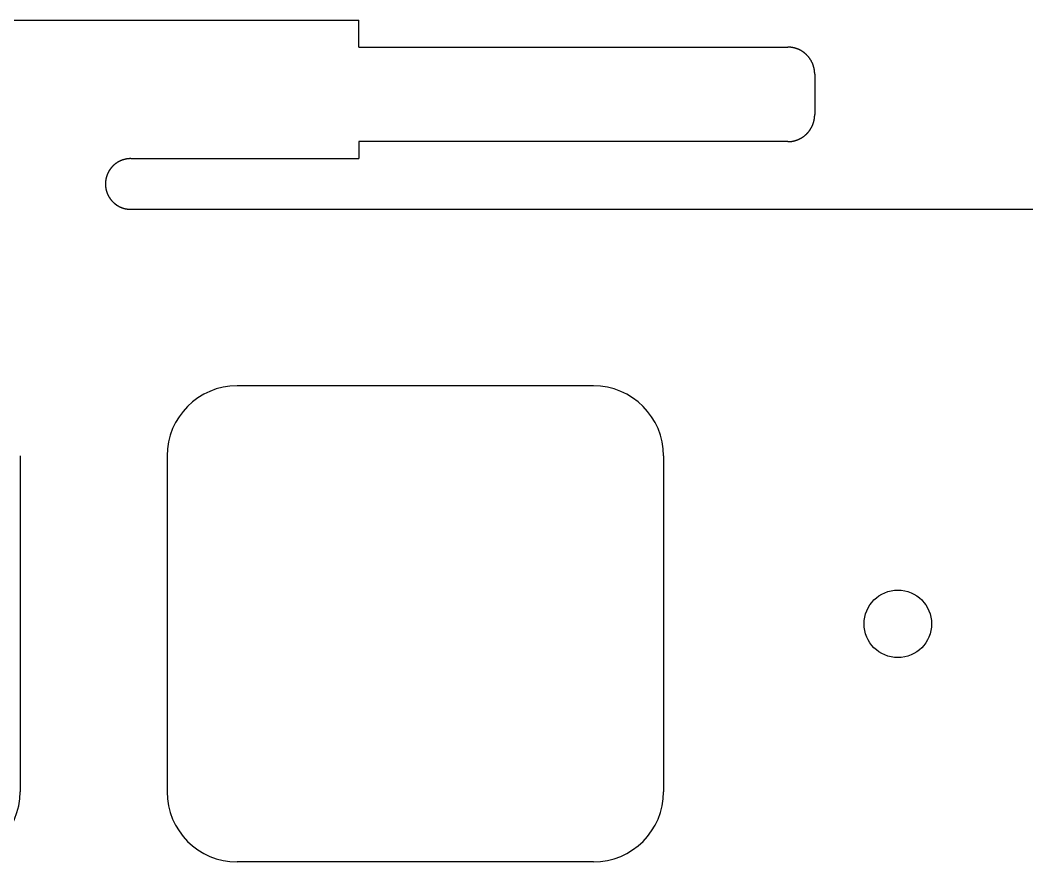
# Model space of a CAD drawing. Header units: millimetres. Extents: x -11 to 340, y -118 to 18.
# Drawn here: x 169.28 to 199.08, y -7.05 to 17.88 of the extents above; entities that cross this region are included whole.
import ezdxf

# ---------------------------------------------------------------- set-up
doc = ezdxf.new("R2010")
doc.units = ezdxf.units.MM
doc.header["$MEASUREMENT"] = 0
doc.layers.add('BLACK', color=7, linetype='CONTINUOUS')

msp = doc.modelspace()

# ---------------------------------------------------------------- linework, layer by layer
at = {"layer": 'BLACK', "linetype": 'Continuous'}
for p, q in [((149.3, 17.882529), (179.3, 17.882529)), ((179.3, 17.082529), (179.3, 17.882529)), ((179.3, 17.082529), (192, 17.082529)), ((192.000728, 17.082529), (192, 17.082529)), ((192.004774, 17.082515), (192.000728, 17.082529)), ((192.008814, 17.082481), (192.004774, 17.082515)), ((192.012855, 17.082428), (192.008814, 17.082481)), ((192.016891, 17.082354), (192.012855, 17.082428)), ((192.020928, 17.082261), (192.016891, 17.082354)), ((192.024959, 17.082147), (192.020928, 17.082261)), ((192.02899, 17.082014), (192.024959, 17.082147)), ((192.033015, 17.08186), (192.02899, 17.082014)), ((192.037041, 17.081687), (192.033015, 17.08186)), ((192.041062, 17.081493), (192.037041, 17.081687)), ((192.045082, 17.08128), (192.041062, 17.081493)), ((192.049097, 17.081047), (192.045082, 17.08128)), ((192.053111, 17.080794), (192.049097, 17.081047)), ((192.05712, 17.080521), (192.053111, 17.080794)), ((192.061129, 17.080228), (192.05712, 17.080521)), ((192.065132, 17.079916), (192.061129, 17.080228)), ((192.069134, 17.079583), (192.065132, 17.079916)), ((192.073131, 17.079231), (192.069134, 17.079583)), ((192.077127, 17.078859), (192.073131, 17.079231)), ((192.081117, 17.078467), (192.077127, 17.078859)), ((192.085107, 17.078055), (192.081117, 17.078467)), ((192.08909, 17.077624), (192.085107, 17.078055)), ((192.093073, 17.077173), (192.08909, 17.077624)), ((192.09705, 17.076702), (192.093073, 17.077173)), ((192.101025, 17.076211), (192.09705, 17.076702)), ((192.104995, 17.075701), (192.101025, 17.076211)), ((192.108963, 17.07517), (192.104995, 17.075701)), ((192.112926, 17.074621), (192.108963, 17.07517)), ((192.116886, 17.074051), (192.112926, 17.074621)), ((192.120841, 17.073462), (192.116886, 17.074051)), ((192.124794, 17.072853), (192.120841, 17.073462)), ((192.128741, 17.072225), (192.124794, 17.072853)), ((192.132686, 17.071576), (192.128741, 17.072225)), ((192.136625, 17.070909), (192.132686, 17.071576)), ((192.140562, 17.070221), (192.136625, 17.070909)), ((192.144492, 17.069514), (192.140562, 17.070221)), ((192.14842, 17.068787), (192.144492, 17.069514)), ((192.152342, 17.068042), (192.14842, 17.068787)), ((192.156262, 17.067276), (192.152342, 17.068042)), ((192.160174, 17.066491), (192.156262, 17.067276)), ((192.164085, 17.065686), (192.160174, 17.066491)), ((192.167989, 17.064862), (192.164085, 17.065686)), ((192.17189, 17.064018), (192.167989, 17.064862)), ((192.175784, 17.063155), (192.17189, 17.064018)), ((192.179676, 17.062272), (192.175784, 17.063155)), ((192.183561, 17.06137), (192.179676, 17.062272)), ((192.187443, 17.060449), (192.183561, 17.06137)), ((192.191318, 17.059508), (192.187443, 17.060449)), ((192.19519, 17.058548), (192.191318, 17.059508)), ((192.199054, 17.057568), (192.19519, 17.058548)), ((192.202916, 17.056569), (192.199054, 17.057568)), ((192.20677, 17.055551), (192.202916, 17.056569)), ((192.210621, 17.054514), (192.20677, 17.055551)), ((192.214464, 17.053457), (192.210621, 17.054514)), ((192.218304, 17.052381), (192.214464, 17.053457)), ((192.222136, 17.051286), (192.218304, 17.052381)), ((192.225965, 17.050171), (192.222136, 17.051286)), ((192.229785, 17.049038), (192.225965, 17.050171)), ((192.233602, 17.047885), (192.229785, 17.049038)), ((192.237412, 17.046713), (192.233602, 17.047885)), ((192.241217, 17.045522), (192.237412, 17.046713)), ((192.245014, 17.044312), (192.241217, 17.045522)), ((192.248807, 17.043082), (192.245014, 17.044312)), ((192.252592, 17.041834), (192.248807, 17.043082)), ((192.256373, 17.040567), (192.252592, 17.041834)), ((192.260145, 17.039281), (192.256373, 17.040567)), ((192.263913, 17.037975), (192.260145, 17.039281)), ((192.267673, 17.036651), (192.263913, 17.037975)), ((192.271428, 17.035308), (192.267673, 17.036651)), ((192.275174, 17.033946), (192.271428, 17.035308)), ((192.278916, 17.032565), (192.275174, 17.033946)), ((192.282648, 17.031165), (192.278916, 17.032565)), ((192.286376, 17.029747), (192.282648, 17.031165)), ((192.290095, 17.02831), (192.286376, 17.029747)), ((192.293809, 17.026853), (192.290095, 17.02831)), ((192.297514, 17.025379), (192.293809, 17.026853)), ((192.301213, 17.023885), (192.297514, 17.025379)), ((192.304904, 17.022373), (192.301213, 17.023885)), ((192.308588, 17.020842), (192.304904, 17.022373)), ((192.312264, 17.019293), (192.308588, 17.020842)), ((192.315934, 17.017725), (192.312264, 17.019293)), ((192.319594, 17.016139), (192.315934, 17.017725)), ((192.323249, 17.014534), (192.319594, 17.016139)), ((192.326894, 17.012911), (192.323249, 17.014534)), ((192.330532, 17.011269), (192.326894, 17.012911)), ((192.334161, 17.009609), (192.330532, 17.011269)), ((192.337784, 17.007931), (192.334161, 17.009609)), ((192.341397, 17.006234), (192.337784, 17.007931)), ((192.345004, 17.004519), (192.341397, 17.006234)), ((192.3486, 17.002786), (192.345004, 17.004519)), ((192.35219, 17.001034), (192.3486, 17.002786)), ((192.35577, 16.999265), (192.35219, 17.001034)), ((192.359342, 16.997477), (192.35577, 16.999265)), ((192.362905, 16.995672), (192.359342, 16.997477)), ((192.36646, 16.993848), (192.362905, 16.995672)), ((192.370005, 16.992007), (192.36646, 16.993848)), ((192.373543, 16.990147), (192.370005, 16.992007)), ((192.37707, 16.98827), (192.373543, 16.990147)), ((192.38059, 16.986374), (192.37707, 16.98827)), ((192.384098, 16.984461), (192.38059, 16.986374)), ((192.3876, 16.98253), (192.384098, 16.984461)), ((192.39109, 16.980581), (192.3876, 16.98253)), ((192.394572, 16.978615), (192.39109, 16.980581)), ((192.398044, 16.976631), (192.394572, 16.978615)), ((192.401507, 16.974629), (192.398044, 16.976631)), ((192.404959, 16.972611), (192.401507, 16.974629)), ((192.408403, 16.970574), (192.404959, 16.972611)), ((192.411835, 16.968521), (192.408403, 16.970574)), ((192.415259, 16.966449), (192.411835, 16.968521)), ((192.418672, 16.964361), (192.415259, 16.966449)), ((192.422075, 16.962255), (192.418672, 16.964361)), ((192.425468, 16.960132), (192.422075, 16.962255)), ((192.428851, 16.957991), (192.425468, 16.960132)), ((192.432222, 16.955834), (192.428851, 16.957991)), ((192.435584, 16.95366), (192.432222, 16.955834)), ((192.438935, 16.951469), (192.435584, 16.95366)), ((192.442276, 16.94926), (192.438935, 16.951469)), ((192.445605, 16.947035), (192.442276, 16.94926)), ((192.448924, 16.944793), (192.445605, 16.947035)), ((192.452232, 16.942535), (192.448924, 16.944793)), ((192.455529, 16.940259), (192.452232, 16.942535)), ((192.458814, 16.937967), (192.455529, 16.940259)), ((192.462089, 16.935658), (192.458814, 16.937967)), ((192.465352, 16.933333), (192.462089, 16.935658)), ((192.468604, 16.930991), (192.465352, 16.933333)), ((192.471844, 16.928633), (192.468604, 16.930991)), ((192.475073, 16.926259), (192.471844, 16.928633)), ((192.47829, 16.923868), (192.475073, 16.926259)), ((192.481496, 16.921461), (192.47829, 16.923868)), ((192.484689, 16.919039), (192.481496, 16.921461)), ((192.487871, 16.916599), (192.484689, 16.919039)), ((192.491041, 16.914144), (192.487871, 16.916599)), ((192.494199, 16.911673), (192.491041, 16.914144)), ((192.497344, 16.909186), (192.494199, 16.911673)), ((192.500477, 16.906683), (192.497344, 16.909186)), ((192.503598, 16.904165), (192.500477, 16.906683)), ((192.506707, 16.901631), (192.503598, 16.904165)), ((192.509802, 16.899081), (192.506707, 16.901631)), ((192.512886, 16.896515), (192.509802, 16.899081)), ((192.515956, 16.893935), (192.512886, 16.896515)), ((192.519014, 16.891338), (192.515956, 16.893935)), ((192.522059, 16.888727), (192.519014, 16.891338)), ((192.525092, 16.8861), (192.522059, 16.888727)), ((192.52811, 16.883458), (192.525092, 16.8861)), ((192.531116, 16.880801), (192.52811, 16.883458)), ((192.534109, 16.878129), (192.531116, 16.880801)), ((192.537089, 16.875442), (192.534109, 16.878129)), ((192.540055, 16.87274), (192.537089, 16.875442)), ((192.543007, 16.870023), (192.540055, 16.87274)), ((192.545946, 16.867292), (192.543007, 16.870023)), ((192.548872, 16.864546), (192.545946, 16.867292)), ((192.551784, 16.861785), (192.548872, 16.864546)), ((192.554682, 16.85901), (192.551784, 16.861785)), ((192.557566, 16.85622), (192.554682, 16.85901)), ((192.560436, 16.853416), (192.557566, 16.85622)), ((192.563292, 16.850598), (192.560436, 16.853416)), ((192.568962, 16.844919), (192.563292, 16.850598)), ((192.574575, 16.839184), (192.568962, 16.844919)), ((192.580131, 16.833393), (192.574575, 16.839184)), ((192.585628, 16.827548), (192.580131, 16.833393)), ((192.591066, 16.821648), (192.585628, 16.827548)), ((192.596445, 16.815695), (192.591066, 16.821648)), ((192.601764, 16.809689), (192.596445, 16.815695)), ((192.607022, 16.803631), (192.601764, 16.809689)), ((192.612219, 16.797522), (192.607022, 16.803631)), ((192.617354, 16.791361), (192.612219, 16.797522)), ((192.622426, 16.785151), (192.617354, 16.791361)), ((192.627436, 16.778891), (192.622426, 16.785151)), ((192.632382, 16.772583), (192.627436, 16.778891)), ((192.637265, 16.766227), (192.632382, 16.772583)), ((192.642082, 16.759823), (192.637265, 16.766227)), ((192.646835, 16.753373), (192.642082, 16.759823)), ((192.651522, 16.746877), (192.646835, 16.753373)), ((192.656144, 16.740335), (192.651522, 16.746877)), ((192.660699, 16.73375), (192.656144, 16.740335)), ((192.665187, 16.72712), (192.660699, 16.73375)), ((192.669607, 16.720447), (192.665187, 16.72712)), ((192.67396, 16.713733), (192.669607, 16.720447)), ((192.678244, 16.706976), (192.67396, 16.713733)), ((192.68246, 16.700179), (192.678244, 16.706976)), ((192.686606, 16.693341), (192.68246, 16.700179)), ((192.690683, 16.686464), (192.686606, 16.693341)), ((192.69469, 16.679548), (192.690683, 16.686464)), ((192.698627, 16.672594), (192.69469, 16.679548)), ((192.702493, 16.665603), (192.698627, 16.672594)), ((192.706288, 16.658575), (192.702493, 16.665603)), ((192.710012, 16.651511), (192.706288, 16.658575)), ((192.713664, 16.644411), (192.710012, 16.651511)), ((192.717243, 16.637277), (192.713664, 16.644411)), ((192.720751, 16.63011), (192.717243, 16.637277)), ((192.724185, 16.622909), (192.720751, 16.63011)), ((192.727547, 16.615675), (192.724185, 16.622909)), ((192.730835, 16.60841), (192.727547, 16.615675)), ((192.73405, 16.601113), (192.730835, 16.60841)), ((192.737191, 16.593786), (192.73405, 16.601113)), ((192.740257, 16.586429), (192.737191, 16.593786)), ((192.74325, 16.579043), (192.740257, 16.586429)), ((192.746167, 16.571629), (192.74325, 16.579043)), ((192.74901, 16.564186), (192.746167, 16.571629)), ((192.751778, 16.556716), (192.74901, 16.564186)), ((192.75447, 16.54922), (192.751778, 16.556716)), ((192.757087, 16.541697), (192.75447, 16.54922)), ((192.759628, 16.534149), (192.757087, 16.541697)), ((192.762093, 16.526576), (192.759628, 16.534149)), ((192.764482, 16.51898), (192.762093, 16.526576)), ((192.766794, 16.511359), (192.764482, 16.51898)), ((192.76903, 16.503716), (192.766794, 16.511359)), ((192.771189, 16.49605), (192.76903, 16.503716)), ((192.773272, 16.488362), (192.771189, 16.49605)), ((192.775277, 16.480653), (192.773272, 16.488362)), ((192.777205, 16.472924), (192.775277, 16.480653)), ((192.779056, 16.465174), (192.777205, 16.472924)), ((192.780829, 16.457404), (192.779056, 16.465174)), ((192.782525, 16.449616), (192.780829, 16.457404)), ((192.784143, 16.441809), (192.782525, 16.449616)), ((192.785683, 16.433984), (192.784143, 16.441809)), ((192.787145, 16.426142), (192.785683, 16.433984)), ((192.788529, 16.418282), (192.787145, 16.426142)), ((192.789835, 16.410406), (192.788529, 16.418282)), ((192.791062, 16.402514), (192.789835, 16.410406)), ((192.792211, 16.394607), (192.791062, 16.402514)), ((192.793281, 16.386685), (192.792211, 16.394607)), ((192.794273, 16.378748), (192.793281, 16.386685)), ((192.795186, 16.370796), (192.794273, 16.378748)), ((192.79602, 16.362832), (192.795186, 16.370796)), ((192.796775, 16.354854), (192.79602, 16.362832)), ((192.797451, 16.346863), (192.796775, 16.354854)), ((192.798047, 16.33886), (192.797451, 16.346863)), ((192.798565, 16.330845), (192.798047, 16.33886)), ((192.799003, 16.322819), (192.798565, 16.330845)), ((192.799362, 16.314782), (192.799003, 16.322819)), ((192.799641, 16.306733), (192.799362, 16.314782)), ((192.79984, 16.298675), (192.799641, 16.306733)), ((192.79996, 16.290607), (192.79984, 16.298675)), ((192.8, 16.282529), (192.79996, 16.290607)), ((192.8, 16.282529), (192.8, 15.082529)), ((192.779743, 14.902853), (192.780626, 14.906745)), ((192.780626, 14.906745), (192.781489, 14.910639)), ((192.781489, 14.910639), (192.782333, 14.91454)), ((192.782333, 14.91454), (192.783157, 14.918444)), ((192.783157, 14.918444), (192.783962, 14.922355)), ((192.783962, 14.922355), (192.784747, 14.926267)), ((192.784747, 14.926267), (192.785513, 14.930187)), ((192.785513, 14.930187), (192.786258, 14.934109)), ((192.786258, 14.934109), (192.786985, 14.938037)), ((192.786985, 14.938037), (192.787692, 14.941967)), ((192.787692, 14.941967), (192.78838, 14.945904)), ((192.78838, 14.945904), (192.789047, 14.949843)), ((192.789047, 14.949843), (192.789696, 14.953788)), ((192.789696, 14.953788), (192.790324, 14.957735)), ((192.790324, 14.957735), (192.790933, 14.961688)), ((192.790933, 14.961688), (192.791522, 14.965643)), ((192.791522, 14.965643), (192.792092, 14.969603)), ((192.792092, 14.969603), (192.792641, 14.973566)), ((192.792641, 14.973566), (192.793172, 14.977534)), ((192.793172, 14.977534), (192.793682, 14.981504)), ((192.793682, 14.981504), (192.794173, 14.985479)), ((192.794173, 14.985479), (192.794644, 14.989456)), ((192.794644, 14.989456), (192.795095, 14.993439)), ((192.795095, 14.993439), (192.795526, 14.997422)), ((192.795526, 14.997422), (192.795938, 15.001412)), ((192.795938, 15.001412), (192.79633, 15.005402)), ((192.79633, 15.005402), (192.796702, 15.009398)), ((192.796702, 15.009398), (192.797054, 15.013395)), ((192.797054, 15.013395), (192.797387, 15.017397)), ((192.797387, 15.017397), (192.797699, 15.0214)), ((192.797699, 15.0214), (192.797992, 15.025409)), ((192.797992, 15.025409), (192.798265, 15.029418)), ((192.798265, 15.029418), (192.798518, 15.033432)), ((192.798518, 15.033432), (192.798751, 15.037447)), ((192.798751, 15.037447), (192.798964, 15.041467)), ((192.798964, 15.041467), (192.799158, 15.045488)), ((192.799158, 15.045488), (192.799331, 15.049514)), ((192.799331, 15.049514), (192.799485, 15.053539)), ((192.799485, 15.053539), (192.799618, 15.05757)), ((192.799618, 15.05757), (192.799732, 15.061601)), ((192.799732, 15.061601), (192.799825, 15.065638)), ((192.799825, 15.065638), (192.799899, 15.069674)), ((192.799899, 15.069674), (192.799952, 15.073715)), ((192.799952, 15.073715), (192.799986, 15.077756)), ((192.799986, 15.077756), (192.8, 15.081801)), ((192.8, 15.081801), (192.8, 15.082529)), ((192.641339, 14.604239), (192.64373, 14.607456)), ((192.64373, 14.607456), (192.646104, 14.610685)), ((192.646104, 14.610685), (192.648462, 14.613925)), ((192.648462, 14.613925), (192.650804, 14.617177)), ((192.650804, 14.617177), (192.653129, 14.62044)), ((192.653129, 14.62044), (192.655438, 14.623715)), ((192.655438, 14.623715), (192.65773, 14.627)), ((192.65773, 14.627), (192.660006, 14.630297)), ((192.660006, 14.630297), (192.662264, 14.633605)), ((192.662264, 14.633605), (192.664506, 14.636924)), ((192.664506, 14.636924), (192.666731, 14.640253)), ((192.666731, 14.640253), (192.66894, 14.643594)), ((192.66894, 14.643594), (192.671131, 14.646945)), ((192.671131, 14.646945), (192.673305, 14.650307)), ((192.673305, 14.650307), (192.675462, 14.653678)), ((192.675462, 14.653678), (192.677603, 14.657061)), ((192.677603, 14.657061), (192.679726, 14.660454)), ((192.679726, 14.660454), (192.681832, 14.663857)), ((192.681832, 14.663857), (192.68392, 14.66727)), ((192.68392, 14.66727), (192.685992, 14.670694)), ((192.685992, 14.670694), (192.688045, 14.674126)), ((192.688045, 14.674126), (192.690082, 14.67757)), ((192.690082, 14.67757), (192.6921, 14.681022)), ((192.6921, 14.681022), (192.694102, 14.684485)), ((192.694102, 14.684485), (192.696086, 14.687957)), ((192.696086, 14.687957), (192.698052, 14.691439)), ((192.698052, 14.691439), (192.700001, 14.694929)), ((192.700001, 14.694929), (192.701932, 14.698431)), ((192.701932, 14.698431), (192.703845, 14.701939)), ((192.703845, 14.701939), (192.705741, 14.705459)), ((192.705741, 14.705459), (192.707618, 14.708986)), ((192.707618, 14.708986), (192.709478, 14.712524)), ((192.709478, 14.712524), (192.711319, 14.716069)), ((192.711319, 14.716069), (192.713143, 14.719624)), ((192.713143, 14.719624), (192.714948, 14.723187)), ((192.714948, 14.723187), (192.716736, 14.726759)), ((192.716736, 14.726759), (192.718505, 14.730339)), ((192.718505, 14.730339), (192.720257, 14.733929)), ((192.720257, 14.733929), (192.72199, 14.737525)), ((192.72199, 14.737525), (192.723705, 14.741132)), ((192.723705, 14.741132), (192.725402, 14.744745)), ((192.725402, 14.744745), (192.72708, 14.748368)), ((192.72708, 14.748368), (192.72874, 14.751997)), ((192.72874, 14.751997), (192.730382, 14.755635)), ((192.730382, 14.755635), (192.732005, 14.75928)), ((192.732005, 14.75928), (192.73361, 14.762935)), ((192.73361, 14.762935), (192.735196, 14.766595)), ((192.735196, 14.766595), (192.736764, 14.770265)), ((192.736764, 14.770265), (192.738313, 14.773941)), ((192.738313, 14.773941), (192.739844, 14.777625)), ((192.739844, 14.777625), (192.741356, 14.781316)), ((192.741356, 14.781316), (192.74285, 14.785015)), ((192.74285, 14.785015), (192.744324, 14.78872)), ((192.744324, 14.78872), (192.745781, 14.792434)), ((192.745781, 14.792434), (192.747218, 14.796153)), ((192.747218, 14.796153), (192.748636, 14.799881)), ((192.748636, 14.799881), (192.750036, 14.803613)), ((192.750036, 14.803613), (192.751417, 14.807355)), ((192.751417, 14.807355), (192.752779, 14.811101)), ((192.752779, 14.811101), (192.754122, 14.814856)), ((192.754122, 14.814856), (192.755446, 14.818616)), ((192.755446, 14.818616), (192.756752, 14.822384)), ((192.756752, 14.822384), (192.758038, 14.826156)), ((192.758038, 14.826156), (192.759305, 14.829937)), ((192.759305, 14.829937), (192.760553, 14.833722)), ((192.760553, 14.833722), (192.761783, 14.837515)), ((192.761783, 14.837515), (192.762993, 14.841312)), ((192.762993, 14.841312), (192.764184, 14.845117)), ((192.764184, 14.845117), (192.765356, 14.848927)), ((192.765356, 14.848927), (192.766509, 14.852744)), ((192.766509, 14.852744), (192.767642, 14.856564)), ((192.767642, 14.856564), (192.768757, 14.860393)), ((192.768757, 14.860393), (192.769852, 14.864225)), ((192.769852, 14.864225), (192.770928, 14.868065)), ((192.770928, 14.868065), (192.771985, 14.871908)), ((192.771985, 14.871908), (192.773022, 14.875759)), ((192.773022, 14.875759), (192.77404, 14.879613)), ((192.77404, 14.879613), (192.775039, 14.883475)), ((192.775039, 14.883475), (192.776019, 14.887339)), ((192.776019, 14.887339), (192.776979, 14.891211)), ((192.776979, 14.891211), (192.77792, 14.895086)), ((192.77792, 14.895086), (192.778841, 14.898968)), ((192.778841, 14.898968), (192.779743, 14.902853)), ((192.190395, 14.305324), (192.198124, 14.307252)), ((192.198124, 14.307252), (192.205833, 14.309257)), ((192.205833, 14.309257), (192.213521, 14.31134)), ((192.213521, 14.31134), (192.221187, 14.313499)), ((192.221187, 14.313499), (192.22883, 14.315735)), ((192.22883, 14.315735), (192.236451, 14.318047)), ((192.236451, 14.318047), (192.244047, 14.320436)), ((192.244047, 14.320436), (192.25162, 14.322901)), ((192.25162, 14.322901), (192.259168, 14.325442)), ((192.259168, 14.325442), (192.266691, 14.328059)), ((192.266691, 14.328059), (192.274187, 14.330751)), ((192.274187, 14.330751), (192.281657, 14.333519)), ((192.281657, 14.333519), (192.2891, 14.336362)), ((192.2891, 14.336362), (192.296514, 14.339279)), ((192.296514, 14.339279), (192.3039, 14.342272)), ((192.3039, 14.342272), (192.311257, 14.345338)), ((192.311257, 14.345338), (192.318584, 14.348479)), ((192.318584, 14.348479), (192.325881, 14.351694)), ((192.325881, 14.351694), (192.333146, 14.354982)), ((192.333146, 14.354982), (192.34038, 14.358344)), ((192.34038, 14.358344), (192.347581, 14.361778)), ((192.347581, 14.361778), (192.354748, 14.365286)), ((192.354748, 14.365286), (192.361882, 14.368865)), ((192.361882, 14.368865), (192.368982, 14.372517)), ((192.368982, 14.372517), (192.376046, 14.376241)), ((192.376046, 14.376241), (192.383074, 14.380036)), ((192.383074, 14.380036), (192.390065, 14.383902)), ((192.390065, 14.383902), (192.397019, 14.387839)), ((192.397019, 14.387839), (192.403935, 14.391846)), ((192.403935, 14.391846), (192.410812, 14.395923)), ((192.410812, 14.395923), (192.41765, 14.400069)), ((192.41765, 14.400069), (192.424447, 14.404285)), ((192.424447, 14.404285), (192.431204, 14.408569)), ((192.431204, 14.408569), (192.437918, 14.412922)), ((192.437918, 14.412922), (192.444591, 14.417342)), ((192.444591, 14.417342), (192.451221, 14.42183)), ((192.451221, 14.42183), (192.457806, 14.426385)), ((192.457806, 14.426385), (192.464348, 14.431007)), ((192.464348, 14.431007), (192.470844, 14.435694)), ((192.470844, 14.435694), (192.477294, 14.440447)), ((192.477294, 14.440447), (192.483698, 14.445264)), ((192.483698, 14.445264), (192.490054, 14.450147)), ((192.490054, 14.450147), (192.496362, 14.455093)), ((192.496362, 14.455093), (192.502622, 14.460103)), ((192.502622, 14.460103), (192.508832, 14.465175)), ((192.508832, 14.465175), (192.514993, 14.47031)), ((192.514993, 14.47031), (192.521102, 14.475507)), ((192.521102, 14.475507), (192.52716, 14.480765)), ((192.52716, 14.480765), (192.533166, 14.486084)), ((192.533166, 14.486084), (192.539119, 14.491463)), ((192.539119, 14.491463), (192.545019, 14.496901)), ((192.545019, 14.496901), (192.550864, 14.502398)), ((192.550864, 14.502398), (192.556655, 14.507954)), ((192.556655, 14.507954), (192.56239, 14.513567)), ((192.56239, 14.513567), (192.568069, 14.519237)), ((192.568069, 14.519237), (192.570887, 14.522093)), ((192.570887, 14.522093), (192.573691, 14.524963)), ((192.573691, 14.524963), (192.576481, 14.527847)), ((192.576481, 14.527847), (192.579256, 14.530745)), ((192.579256, 14.530745), (192.582017, 14.533657)), ((192.582017, 14.533657), (192.584763, 14.536583)), ((192.584763, 14.536583), (192.587494, 14.539522)), ((192.587494, 14.539522), (192.590211, 14.542474)), ((192.590211, 14.542474), (192.592913, 14.54544)), ((192.592913, 14.54544), (192.5956, 14.54842)), ((192.5956, 14.54842), (192.598272, 14.551413)), ((192.598272, 14.551413), (192.600929, 14.554419)), ((192.600929, 14.554419), (192.603571, 14.557437)), ((192.603571, 14.557437), (192.606198, 14.56047)), ((192.606198, 14.56047), (192.608809, 14.563515)), ((192.608809, 14.563515), (192.611406, 14.566573)), ((192.611406, 14.566573), (192.613986, 14.569643)), ((192.613986, 14.569643), (192.616552, 14.572727)), ((192.616552, 14.572727), (192.619102, 14.575822)), ((192.619102, 14.575822), (192.621636, 14.578931)), ((192.621636, 14.578931), (192.624154, 14.582052)), ((192.624154, 14.582052), (192.626657, 14.585185)), ((192.626657, 14.585185), (192.629144, 14.58833)), ((192.629144, 14.58833), (192.631615, 14.591488)), ((192.631615, 14.591488), (192.63407, 14.594658)), ((192.63407, 14.594658), (192.63651, 14.59784)), ((192.63651, 14.59784), (192.638932, 14.601033)), ((192.638932, 14.601033), (192.641339, 14.604239)), ((192, 14.282529), (179.3, 14.282529)), ((179.3, 14.282529), (179.3, 13.78)), ((192, 14.282529), (192.008078, 14.282569)), ((192.008078, 14.282569), (192.016146, 14.282689)), ((192.016146, 14.282689), (192.024204, 14.282888)), ((192.024204, 14.282888), (192.032253, 14.283167)), ((192.032253, 14.283167), (192.04029, 14.283526)), ((192.04029, 14.283526), (192.048316, 14.283964)), ((192.048316, 14.283964), (192.056331, 14.284482)), ((192.056331, 14.284482), (192.064334, 14.285078)), ((192.064334, 14.285078), (192.072325, 14.285754)), ((192.072325, 14.285754), (192.080303, 14.286509)), ((192.080303, 14.286509), (192.088267, 14.287343)), ((192.088267, 14.287343), (192.096219, 14.288256)), ((192.096219, 14.288256), (192.104156, 14.289248)), ((192.104156, 14.289248), (192.112078, 14.290318)), ((192.112078, 14.290318), (192.119985, 14.291467)), ((192.119985, 14.291467), (192.127877, 14.292694)), ((192.127877, 14.292694), (192.135753, 14.294)), ((192.135753, 14.294), (192.143613, 14.295384)), ((192.143613, 14.295384), (192.151455, 14.296846)), ((192.151455, 14.296846), (192.15928, 14.298386)), ((192.15928, 14.298386), (192.167087, 14.300004)), ((192.167087, 14.300004), (192.174875, 14.3017)), ((192.174875, 14.3017), (192.182645, 14.303473)), ((192.182645, 14.303473), (192.190395, 14.305324)), ((172.242142, 13.714106), (172.235119, 13.710896)), ((172.249197, 13.717242), (172.242142, 13.714106)), ((172.256283, 13.720304), (172.249197, 13.717242)), ((172.263398, 13.723292), (172.256283, 13.720304)), ((172.270543, 13.726206), (172.263398, 13.723292)), ((172.277717, 13.729045), (172.270543, 13.726206)), ((172.284919, 13.731809), (172.277717, 13.729045)), ((172.292148, 13.734498), (172.284919, 13.731809)), ((172.299404, 13.737112), (172.292148, 13.734498)), ((172.306686, 13.739651), (172.299404, 13.737112)), ((172.313993, 13.742113), (172.306686, 13.739651)), ((172.321325, 13.7445), (172.313993, 13.742113)), ((172.328681, 13.74681), (172.321325, 13.7445)), ((172.336061, 13.749045), (172.328681, 13.74681)), ((172.343464, 13.751202), (172.336061, 13.749045)), ((172.350889, 13.753283), (172.343464, 13.751202)), ((172.358336, 13.755287), (172.350889, 13.753283)), ((172.365804, 13.757214), (172.358336, 13.755287)), ((172.373292, 13.759064), (172.365804, 13.757214)), ((172.380801, 13.760836), (172.373292, 13.759064)), ((172.388329, 13.762531), (172.380801, 13.760836)), ((172.395876, 13.764148), (172.388329, 13.762531)), ((172.403441, 13.765687), (172.395876, 13.764148)), ((172.411024, 13.767149), (172.403441, 13.765687)), ((172.418624, 13.768532), (172.411024, 13.767149)), ((172.426242, 13.769837), (172.418624, 13.768532)), ((172.433875, 13.771064), (172.426242, 13.769837)), ((172.441524, 13.772213), (172.433875, 13.771064)), ((172.449188, 13.773283), (172.441524, 13.772213)), ((172.456867, 13.774274), (172.449188, 13.773283)), ((172.464561, 13.775187), (172.456867, 13.774274)), ((172.472268, 13.776021), (172.464561, 13.775187)), ((172.479988, 13.776775), (172.472268, 13.776021)), ((172.487721, 13.777451), (172.479988, 13.776775)), ((172.495467, 13.778048), (172.487721, 13.777451)), ((172.503225, 13.778565), (172.495467, 13.778048)), ((172.510994, 13.779003), (172.503225, 13.778565)), ((172.518775, 13.779362), (172.510994, 13.779003)), ((172.526566, 13.779641), (172.518775, 13.779362)), ((172.534368, 13.77984), (172.526566, 13.779641)), ((172.542179, 13.77996), (172.534368, 13.77984)), ((172.55, 13.78), (172.542179, 13.77996)), ((172.55, 13.78), (179.3, 13.78)), ((171.905808, 13.414303), (171.90383, 13.410974)), ((171.907805, 13.417623), (171.905808, 13.414303)), ((171.909818, 13.420933), (171.907805, 13.417623)), ((171.91185, 13.424233), (171.909818, 13.420933)), ((171.913898, 13.427522), (171.91185, 13.424233)), ((171.915963, 13.430802), (171.913898, 13.427522)), ((171.918046, 13.43407), (171.915963, 13.430802)), ((171.920146, 13.437329), (171.918046, 13.43407)), ((171.922262, 13.440576), (171.920146, 13.437329)), ((171.924396, 13.443814), (171.922262, 13.440576)), ((171.926546, 13.44704), (171.924396, 13.443814)), ((171.928714, 13.450256), (171.926546, 13.44704)), ((171.930898, 13.45346), (171.928714, 13.450256)), ((171.933099, 13.456655), (171.930898, 13.45346)), ((171.935316, 13.459837), (171.933099, 13.456655)), ((171.93755, 13.463009), (171.935316, 13.459837)), ((171.939801, 13.466168), (171.93755, 13.463009)), ((171.942068, 13.469318), (171.939801, 13.466168)), ((171.944351, 13.472455), (171.942068, 13.469318)), ((171.946651, 13.475581), (171.944351, 13.472455)), ((171.948967, 13.478694), (171.946651, 13.475581)), ((171.9513, 13.481797), (171.948967, 13.478694)), ((171.953648, 13.484887), (171.9513, 13.481797)), ((171.956012, 13.487966), (171.953648, 13.484887)), ((171.958393, 13.491033), (171.956012, 13.487966)), ((171.960789, 13.494087), (171.958393, 13.491033)), ((171.963201, 13.497129), (171.960789, 13.494087)), ((171.96563, 13.50016), (171.963201, 13.497129)), ((171.968073, 13.503177), (171.96563, 13.50016)), ((171.970533, 13.506183), (171.968073, 13.503177)), ((171.973008, 13.509175), (171.970533, 13.506183)), ((171.975499, 13.512155), (171.973008, 13.509175)), ((171.978004, 13.515122), (171.975499, 13.512155)), ((171.980526, 13.518077), (171.978004, 13.515122)), ((171.983062, 13.521018), (171.980526, 13.518077)), ((171.985614, 13.523947), (171.983062, 13.521018)), ((171.988181, 13.526862), (171.985614, 13.523947)), ((171.990763, 13.529765), (171.988181, 13.526862)), ((171.99336, 13.532654), (171.990763, 13.529765)), ((171.995972, 13.53553), (171.99336, 13.532654)), ((171.998599, 13.538392), (171.995972, 13.53553)), ((172.001241, 13.541241), (171.998599, 13.538392)), ((172.003897, 13.544076), (172.001241, 13.541241)), ((172.006568, 13.546897), (172.003897, 13.544076)), ((172.009253, 13.549705), (172.006568, 13.546897)), ((172.011952, 13.552499), (172.009253, 13.549705)), ((172.014667, 13.555279), (172.011952, 13.552499)), ((172.017395, 13.558045), (172.014667, 13.555279)), ((172.020137, 13.560797), (172.017395, 13.558045)), ((172.025665, 13.566258), (172.020137, 13.560797)), ((172.031248, 13.571662), (172.025665, 13.566258)), ((172.036886, 13.577007), (172.031248, 13.571662)), ((172.042578, 13.582294), (172.036886, 13.577007)), ((172.048325, 13.587522), (172.042578, 13.582294)), ((172.054124, 13.59269), (172.048325, 13.587522)), ((172.059976, 13.597798), (172.054124, 13.59269)), ((172.065879, 13.602844), (172.059976, 13.597798)), ((172.071833, 13.607829), (172.065879, 13.602844)), ((172.077837, 13.612751), (172.071833, 13.607829)), ((172.083891, 13.617611), (172.077837, 13.612751)), ((172.089994, 13.622407), (172.083891, 13.617611)), ((172.096145, 13.627139), (172.089994, 13.622407)), ((172.102343, 13.631807), (172.096145, 13.627139)), ((172.108588, 13.63641), (172.102343, 13.631807)), ((172.114878, 13.640947), (172.108588, 13.63641)), ((172.121214, 13.645419), (172.114878, 13.640947)), ((172.127594, 13.649824), (172.121214, 13.645419)), ((172.134018, 13.654162), (172.127594, 13.649824)), ((172.140484, 13.658432), (172.134018, 13.654162)), ((172.146993, 13.662634), (172.140484, 13.658432)), ((172.153544, 13.666768), (172.146993, 13.662634)), ((172.160135, 13.670834), (172.153544, 13.666768)), ((172.166766, 13.67483), (172.160135, 13.670834)), ((172.173437, 13.678756), (172.166766, 13.67483)), ((172.180146, 13.682613), (172.173437, 13.678756)), ((172.186892, 13.686398), (172.180146, 13.682613)), ((172.193676, 13.690114), (172.186892, 13.686398)), ((172.200497, 13.693757), (172.193676, 13.690114)), ((172.207353, 13.69733), (172.200497, 13.693757)), ((172.214243, 13.70083), (172.207353, 13.69733)), ((172.221169, 13.704258), (172.214243, 13.70083)), ((172.228127, 13.707614), (172.221169, 13.704258)), ((172.235119, 13.710896), (172.228127, 13.707614)), ((171.804915, 13.116329), (171.804483, 13.112475)), ((171.805366, 13.120183), (171.804915, 13.116329)), ((171.805838, 13.124031), (171.805366, 13.120183)), ((171.806329, 13.127878), (171.805838, 13.124031)), ((171.80684, 13.131718), (171.806329, 13.127878)), ((171.80737, 13.135557), (171.80684, 13.131718)), ((171.80792, 13.13939), (171.80737, 13.135557)), ((171.80849, 13.143222), (171.80792, 13.13939)), ((171.80908, 13.147047), (171.80849, 13.143222)), ((171.809689, 13.150871), (171.80908, 13.147047)), ((171.810318, 13.154688), (171.809689, 13.150871)), ((171.810966, 13.158504), (171.810318, 13.154688)), ((171.811634, 13.162313), (171.810966, 13.158504)), ((171.812322, 13.16612), (171.811634, 13.162313)), ((171.813029, 13.169921), (171.812322, 13.16612)), ((171.813756, 13.173719), (171.813029, 13.169921)), ((171.814502, 13.177511), (171.813756, 13.173719)), ((171.815268, 13.181301), (171.814502, 13.177511)), ((171.816053, 13.185084), (171.815268, 13.181301)), ((171.816858, 13.188864), (171.816053, 13.185084)), ((171.817682, 13.192638), (171.816858, 13.188864)), ((171.818526, 13.196409), (171.817682, 13.192638)), ((171.819389, 13.200173), (171.818526, 13.196409)), ((171.820272, 13.203934), (171.819389, 13.200173)), ((171.821174, 13.207688), (171.820272, 13.203934)), ((171.822096, 13.211439), (171.821174, 13.207688)), ((171.823036, 13.215183), (171.822096, 13.211439)), ((171.823996, 13.218924), (171.823036, 13.215183)), ((171.824976, 13.222657), (171.823996, 13.218924)), ((171.825975, 13.226388), (171.824976, 13.222657)), ((171.826992, 13.23011), (171.825975, 13.226388)), ((171.82803, 13.23383), (171.826992, 13.23011)), ((171.829086, 13.237542), (171.82803, 13.23383)), ((171.830162, 13.24125), (171.829086, 13.237542)), ((171.831257, 13.24495), (171.830162, 13.24125)), ((171.832371, 13.248647), (171.831257, 13.24495)), ((171.833504, 13.252335), (171.832371, 13.248647)), ((171.834657, 13.25602), (171.833504, 13.252335)), ((171.835828, 13.259697), (171.834657, 13.25602)), ((171.837019, 13.26337), (171.835828, 13.259697)), ((171.838228, 13.267034), (171.837019, 13.26337)), ((171.839457, 13.270695), (171.838228, 13.267034)), ((171.840704, 13.274346), (171.839457, 13.270695)), ((171.841971, 13.277994), (171.840704, 13.274346)), ((171.843256, 13.281633), (171.841971, 13.277994)), ((171.844561, 13.285267), (171.843256, 13.281633)), ((171.845884, 13.288893), (171.844561, 13.285267)), ((171.847226, 13.292514), (171.845884, 13.288893)), ((171.848587, 13.296126), (171.847226, 13.292514)), ((171.849967, 13.299734), (171.848587, 13.296126)), ((171.851365, 13.303332), (171.849967, 13.299734)), ((171.852782, 13.306925), (171.851365, 13.303332)), ((171.854218, 13.310509), (171.852782, 13.306925)), ((171.855673, 13.314088), (171.854218, 13.310509)), ((171.857146, 13.317658), (171.855673, 13.314088)), ((171.858638, 13.321222), (171.857146, 13.317658)), ((171.860148, 13.324776), (171.858638, 13.321222)), ((171.861677, 13.328325), (171.860148, 13.324776)), ((171.863224, 13.331865), (171.861677, 13.328325)), ((171.864791, 13.335398), (171.863224, 13.331865)), ((171.866375, 13.338922), (171.864791, 13.335398)), ((171.867978, 13.34244), (171.866375, 13.338922)), ((171.869598, 13.345948), (171.867978, 13.34244)), ((171.871238, 13.349449), (171.869598, 13.345948)), ((171.872895, 13.352941), (171.871238, 13.349449)), ((171.874572, 13.356426), (171.872895, 13.352941)), ((171.876265, 13.359901), (171.874572, 13.356426)), ((171.877978, 13.363369), (171.876265, 13.359901)), ((171.879708, 13.366827), (171.877978, 13.363369)), ((171.881457, 13.370278), (171.879708, 13.366827)), ((171.883223, 13.373719), (171.881457, 13.370278)), ((171.885007, 13.377152), (171.883223, 13.373719)), ((171.886809, 13.380575), (171.885007, 13.377152)), ((171.88863, 13.383991), (171.886809, 13.380575)), ((171.890467, 13.387396), (171.88863, 13.383991)), ((171.892324, 13.390793), (171.890467, 13.387396)), ((171.894197, 13.394179), (171.892324, 13.390793)), ((171.896089, 13.397558), (171.894197, 13.394179)), ((171.897997, 13.400926), (171.896089, 13.397558)), ((171.899924, 13.404285), (171.897997, 13.400926)), ((171.901868, 13.407634), (171.899924, 13.404285)), ((171.90383, 13.410974), (171.901868, 13.407634)), ((171.800015, 13.034714), (171.8, 13.030797)), ((171.8, 13.030797), (171.8, 13.03)), ((171.8, 13.03), (171.80004, 13.022179)), ((171.800049, 13.038626), (171.800015, 13.034714)), ((171.80004, 13.022179), (171.80016, 13.014368)), ((171.800103, 13.042539), (171.800049, 13.038626)), ((171.800177, 13.046446), (171.800103, 13.042539)), ((171.80016, 13.014368), (171.800359, 13.006566)), ((171.800271, 13.050354), (171.800177, 13.046446)), ((171.800385, 13.054257), (171.800271, 13.050354)), ((171.800359, 13.006566), (171.800638, 12.998775)), ((171.800519, 13.058159), (171.800385, 13.054257)), ((171.800673, 13.062056), (171.800519, 13.058159)), ((171.800638, 12.998775), (171.800997, 12.990994)), ((171.800847, 13.065953), (171.800673, 13.062056)), ((171.80104, 13.069845), (171.800847, 13.065953)), ((171.800997, 12.990994), (171.801435, 12.983225)), ((171.801254, 13.073737), (171.80104, 13.069845)), ((171.801488, 13.077623), (171.801254, 13.073737)), ((171.801435, 12.983225), (171.801952, 12.975467)), ((171.801741, 13.081509), (171.801488, 13.077623)), ((171.802014, 13.085389), (171.801741, 13.081509)), ((171.801952, 12.975467), (171.802549, 12.967721)), ((171.802308, 13.089269), (171.802014, 13.085389)), ((171.802621, 13.093144), (171.802308, 13.089269)), ((171.802549, 12.967721), (171.803225, 12.959988)), ((171.802953, 13.097017), (171.802621, 13.093144)), ((171.803306, 13.100885), (171.802953, 13.097017)), ((171.803225, 12.959988), (171.803979, 12.952268)), ((171.803679, 13.104753), (171.803306, 13.100885)), ((171.804071, 13.108614), (171.803679, 13.104753)), ((171.803979, 12.952268), (171.804813, 12.94456)), ((171.804483, 13.112475), (171.804071, 13.108614)), ((171.804813, 12.94456), (171.805726, 12.936867)), ((171.805726, 12.936867), (171.806717, 12.929188)), ((171.806717, 12.929188), (171.807787, 12.921524)), ((171.807787, 12.921524), (171.808936, 12.913875)), ((171.808936, 12.913875), (171.810163, 12.906241)), ((171.810163, 12.906241), (171.811468, 12.898624)), ((171.811468, 12.898624), (171.812851, 12.891024)), ((171.812851, 12.891024), (171.814313, 12.883441)), ((171.814313, 12.883441), (171.815852, 12.875876)), ((171.815852, 12.875876), (171.817469, 12.868329)), ((171.817469, 12.868329), (171.819164, 12.860801)), ((171.819164, 12.860801), (171.820936, 12.853292)), ((171.820936, 12.853292), (171.822786, 12.845804)), ((171.822786, 12.845804), (171.824713, 12.838336)), ((171.824713, 12.838336), (171.826717, 12.830889)), ((171.826717, 12.830889), (171.828798, 12.823464)), ((171.828798, 12.823464), (171.830955, 12.816061)), ((171.830955, 12.816061), (171.83319, 12.808681)), ((171.83319, 12.808681), (171.8355, 12.801325)), ((171.8355, 12.801325), (171.837887, 12.793993)), ((171.837887, 12.793993), (171.840349, 12.786685)), ((171.840349, 12.786685), (171.842888, 12.779403)), ((171.842888, 12.779403), (171.845501, 12.772148)), ((171.845501, 12.772148), (171.848191, 12.764918)), ((171.848191, 12.764918), (171.850955, 12.757717)), ((171.850955, 12.757717), (171.853794, 12.750543)), ((171.853794, 12.750543), (171.856708, 12.743398)), ((171.856708, 12.743398), (171.859696, 12.736282)), ((171.859696, 12.736282), (171.862758, 12.729197)), ((171.862758, 12.729197), (171.865894, 12.722142)), ((171.865894, 12.722142), (171.869104, 12.715118)), ((171.869104, 12.715118), (171.872386, 12.708127)), ((171.872386, 12.708127), (171.875742, 12.701168)), ((171.875742, 12.701168), (171.87917, 12.694243)), ((171.87917, 12.694243), (171.88267, 12.687352)), ((171.88267, 12.687352), (171.886243, 12.680496)), ((171.886243, 12.680496), (171.889886, 12.673676)), ((171.889886, 12.673676), (171.893601, 12.666892)), ((171.893601, 12.666892), (171.897387, 12.660145)), ((171.897387, 12.660145), (171.901244, 12.653436)), ((171.901244, 12.653436), (171.90517, 12.646766)), ((171.90517, 12.646766), (171.909166, 12.640135)), ((171.909166, 12.640135), (171.913231, 12.633544)), ((171.913231, 12.633544), (171.917366, 12.626993)), ((171.917366, 12.626993), (171.921568, 12.620484)), ((171.921568, 12.620484), (171.925838, 12.614017)), ((171.925838, 12.614017), (171.930176, 12.607594)), ((171.930176, 12.607594), (171.934581, 12.601214)), ((171.934581, 12.601214), (171.939052, 12.594878)), ((171.939052, 12.594878), (171.94359, 12.588587)), ((171.94359, 12.588587), (171.948193, 12.582343)), ((171.948193, 12.582343), (171.95286, 12.576145)), ((171.95286, 12.576145), (171.957593, 12.569994)), ((171.957593, 12.569994), (171.962389, 12.563891)), ((171.962389, 12.563891), (171.967249, 12.557837)), ((171.967249, 12.557837), (171.972171, 12.551833)), ((171.972171, 12.551833), (171.977156, 12.545879)), ((171.977156, 12.545879), (171.982202, 12.539975)), ((171.982202, 12.539975), (171.98731, 12.534124)), ((171.98731, 12.534124), (171.992478, 12.528325)), ((171.992478, 12.528325), (171.997705, 12.522578)), ((171.997705, 12.522578), (172.002992, 12.516886)), ((172.002992, 12.516886), (172.008338, 12.511248)), ((172.008338, 12.511248), (172.013742, 12.505665)), ((172.013742, 12.505665), (172.019203, 12.500137)), ((172.019203, 12.500137), (172.021955, 12.497395)), ((172.021955, 12.497395), (172.024721, 12.494666)), ((172.024721, 12.494666), (172.027501, 12.491952)), ((172.027501, 12.491952), (172.030295, 12.489253)), ((172.030295, 12.489253), (172.033102, 12.486567)), ((172.033102, 12.486567), (172.035924, 12.483897)), ((172.035924, 12.483897), (172.038759, 12.48124)), ((172.038759, 12.48124), (172.041608, 12.478599)), ((172.041608, 12.478599), (172.04447, 12.475972)), ((172.04447, 12.475972), (172.047346, 12.47336)), ((172.047346, 12.47336), (172.050235, 12.470763)), ((172.050235, 12.470763), (172.053137, 12.468181)), ((172.053137, 12.468181), (172.056053, 12.465614)), ((172.056053, 12.465614), (172.058981, 12.463062)), ((172.058981, 12.463062), (172.061923, 12.460526)), ((172.061923, 12.460526), (172.064877, 12.458004)), ((172.064877, 12.458004), (172.067844, 12.455498)), ((172.067844, 12.455498), (172.070825, 12.453008)), ((172.070825, 12.453008), (172.073817, 12.450533)), ((172.073817, 12.450533), (172.076823, 12.448073)), ((172.076823, 12.448073), (172.07984, 12.44563)), ((172.07984, 12.44563), (172.08287, 12.443201)), ((172.08287, 12.443201), (172.085912, 12.440789)), ((172.085912, 12.440789), (172.088967, 12.438393)), ((172.088967, 12.438393), (172.092033, 12.436012)), ((172.092033, 12.436012), (172.095112, 12.433648)), ((172.095112, 12.433648), (172.098202, 12.4313)), ((172.098202, 12.4313), (172.101305, 12.428967)), ((172.101305, 12.428967), (172.104419, 12.426651)), ((172.104419, 12.426651), (172.107545, 12.424351)), ((172.107545, 12.424351), (172.110682, 12.422068)), ((172.110682, 12.422068), (172.113831, 12.419801)), ((172.113831, 12.419801), (172.116991, 12.41755)), ((172.116991, 12.41755), (172.120163, 12.415316)), ((172.120163, 12.415316), (172.123345, 12.413099)), ((172.123345, 12.413099), (172.126539, 12.410898)), ((172.126539, 12.410898), (172.129744, 12.408714)), ((172.129744, 12.408714), (172.13296, 12.406546)), ((172.13296, 12.406546), (172.136186, 12.404396)), ((172.136186, 12.404396), (172.139423, 12.402262)), ((172.139423, 12.402262), (172.142671, 12.400146)), ((172.142671, 12.400146), (172.14593, 12.398046)), ((172.14593, 12.398046), (172.149198, 12.395963)), ((172.149198, 12.395963), (172.152478, 12.393898)), ((172.152478, 12.393898), (172.155767, 12.39185)), ((172.155767, 12.39185), (172.159067, 12.389818)), ((172.159067, 12.389818), (172.162376, 12.387805)), ((172.162376, 12.387805), (172.165697, 12.385808)), ((172.165697, 12.385808), (172.169026, 12.38383)), ((172.169026, 12.38383), (172.172366, 12.381868)), ((172.172366, 12.381868), (172.175714, 12.379924)), ((172.175714, 12.379924), (172.179074, 12.377997)), ((172.179074, 12.377997), (172.182442, 12.376088)), ((172.182442, 12.376088), (172.18582, 12.374197)), ((172.18582, 12.374197), (172.189207, 12.372324)), ((172.189207, 12.372324), (172.192604, 12.370467)), ((172.192604, 12.370467), (172.196009, 12.36863)), ((172.196009, 12.36863), (172.199424, 12.366809)), ((172.199424, 12.366809), (172.202847, 12.365007)), ((172.202847, 12.365007), (172.206281, 12.363223)), ((172.206281, 12.363223), (172.209722, 12.361457)), ((172.209722, 12.361457), (172.213173, 12.359708)), ((172.213173, 12.359708), (172.216631, 12.357978)), ((172.216631, 12.357978), (172.220099, 12.356265)), ((172.220099, 12.356265), (172.223574, 12.354572)), ((172.223574, 12.354572), (172.227059, 12.352895)), ((172.227059, 12.352895), (172.23055, 12.351238)), ((172.23055, 12.351238), (172.234052, 12.349598)), ((172.234052, 12.349598), (172.23756, 12.347978)), ((172.23756, 12.347978), (172.241078, 12.346375)), ((172.241078, 12.346375), (172.244601, 12.344791)), ((172.244601, 12.344791), (172.248135, 12.343225)), ((172.248135, 12.343225), (172.251674, 12.341677)), ((172.251674, 12.341677), (172.255223, 12.340148)), ((172.255223, 12.340148), (172.258778, 12.338638)), ((172.258778, 12.338638), (172.262342, 12.337146)), ((172.262342, 12.337146), (172.265912, 12.335673)), ((172.265912, 12.335673), (172.26949, 12.334218)), ((172.26949, 12.334218), (172.273074, 12.332782)), ((172.273074, 12.332782), (172.276668, 12.331365)), ((172.276668, 12.331365), (172.280266, 12.329967)), ((172.280266, 12.329967), (172.283873, 12.328587)), ((172.283873, 12.328587), (172.287485, 12.327226)), ((172.287485, 12.327226), (172.291106, 12.325884)), ((172.291106, 12.325884), (172.294732, 12.324561)), ((172.294732, 12.324561), (172.298367, 12.323256)), ((172.298367, 12.323256), (172.302006, 12.321971)), ((172.302006, 12.321971), (172.305653, 12.320704)), ((172.305653, 12.320704), (172.309305, 12.319457)), ((172.309305, 12.319457), (172.312965, 12.318228)), ((172.312965, 12.318228), (172.31663, 12.317019)), ((172.31663, 12.317019), (172.320303, 12.315828)), ((172.320303, 12.315828), (172.323979, 12.314657)), ((172.323979, 12.314657), (172.327664, 12.313504)), ((172.327664, 12.313504), (172.331353, 12.312371)), ((172.331353, 12.312371), (172.33505, 12.311257)), ((172.33505, 12.311257), (172.33875, 12.310162)), ((172.33875, 12.310162), (172.342458, 12.309086)), ((172.342458, 12.309086), (172.34617, 12.30803)), ((172.34617, 12.30803), (172.349889, 12.306992)), ((172.349889, 12.306992), (172.353612, 12.305975)), ((172.353612, 12.305975), (172.357342, 12.304976)), ((172.357342, 12.304976), (172.361076, 12.303996)), ((172.361076, 12.303996), (172.364817, 12.303036)), ((172.364817, 12.303036), (172.36856, 12.302096)), ((172.36856, 12.302096), (172.372312, 12.301174)), ((172.372312, 12.301174), (172.376066, 12.300272)), ((172.376066, 12.300272), (172.379827, 12.299389)), ((172.379827, 12.299389), (172.383591, 12.298526)), ((172.383591, 12.298526), (172.387362, 12.297682)), ((172.387362, 12.297682), (172.391135, 12.296858)), ((172.391135, 12.296858), (172.394916, 12.296053)), ((172.394916, 12.296053), (172.398699, 12.295268)), ((172.398699, 12.295268), (172.402488, 12.294502)), ((172.402488, 12.294502), (172.40628, 12.293756)), ((172.40628, 12.293756), (172.410079, 12.293029)), ((172.410079, 12.293029), (172.413879, 12.292322)), ((172.413879, 12.292322), (172.417687, 12.291634)), ((172.417687, 12.291634), (172.421496, 12.290966)), ((172.421496, 12.290966), (172.425311, 12.290318)), ((172.425311, 12.290318), (172.429129, 12.289689)), ((172.429129, 12.289689), (172.432952, 12.28908)), ((172.432952, 12.28908), (172.436778, 12.28849)), ((172.436778, 12.28849), (172.440609, 12.28792)), ((172.440609, 12.28792), (172.444442, 12.28737)), ((172.444442, 12.28737), (172.448282, 12.28684)), ((172.448282, 12.28684), (172.452122, 12.286329)), ((172.452122, 12.286329), (172.455969, 12.285838)), ((172.455969, 12.285838), (172.459817, 12.285366)), ((172.459817, 12.285366), (172.46367, 12.284915)), ((172.46367, 12.284915), (172.467525, 12.284483)), ((172.467525, 12.284483), (172.471386, 12.284071)), ((172.471386, 12.284071), (172.475247, 12.283679)), ((172.475247, 12.283679), (172.479114, 12.283306)), ((172.479114, 12.283306), (172.482982, 12.282953)), ((172.482982, 12.282953), (172.486856, 12.282621)), ((172.486856, 12.282621), (172.49073, 12.282308)), ((172.49073, 12.282308), (172.49461, 12.282014)), ((172.49461, 12.282014), (172.498491, 12.281741)), ((172.498491, 12.281741), (172.502377, 12.281488)), ((172.502377, 12.281488), (172.506263, 12.281254)), ((172.506263, 12.281254), (172.510154, 12.28104)), ((172.510154, 12.28104), (172.514046, 12.280847)), ((172.514046, 12.280847), (172.517944, 12.280673)), ((172.517944, 12.280673), (172.521841, 12.280519)), ((172.521841, 12.280519), (172.525743, 12.280385)), ((172.525743, 12.280385), (172.529646, 12.280271)), ((172.529646, 12.280271), (172.533553, 12.280177)), ((172.533553, 12.280177), (172.537461, 12.280103)), ((172.537461, 12.280103), (172.541374, 12.280049)), ((172.541374, 12.280049), (172.545286, 12.280015)), ((172.545286, 12.280015), (172.549203, 12.28)), ((172.549203, 12.28), (172.55, 12.28)), ((172.55, 12.28), (300.3125, 12.28)), ((186.25, 7.05), (175.699999, 7.05)), ((169.275001, 4.975), (169.275001, -4.975)), ((173.625, 4.975), (173.625, -4.975001)), ((188.325, 4.975), (188.325, -4.975)), ((186.25, -7.05), (175.7, -7.05))]:
    msp.add_line(p, q, dxfattribs=at)
at = {"layer": 'BLACK'}
msp.add_circle((195.2625, 0), 1, dxfattribs=at)
for centre, radius, start, end in [((175.700004, 4.974996), 2.075004, 90.0001381, 179.9998896), ((186.25, 4.975), 2.075, 0, 90), ((167.2, -4.975), 2.075001, 270.0000276, 0), ((175.700002, -4.974998), 2.075002, 180.0000828, 269.9999448), ((186.25, -4.975), 2.075, 270, 0)]:
    msp.add_arc(centre, radius, start, end, dxfattribs=at)

doc.saveas('drawing.dxf')
